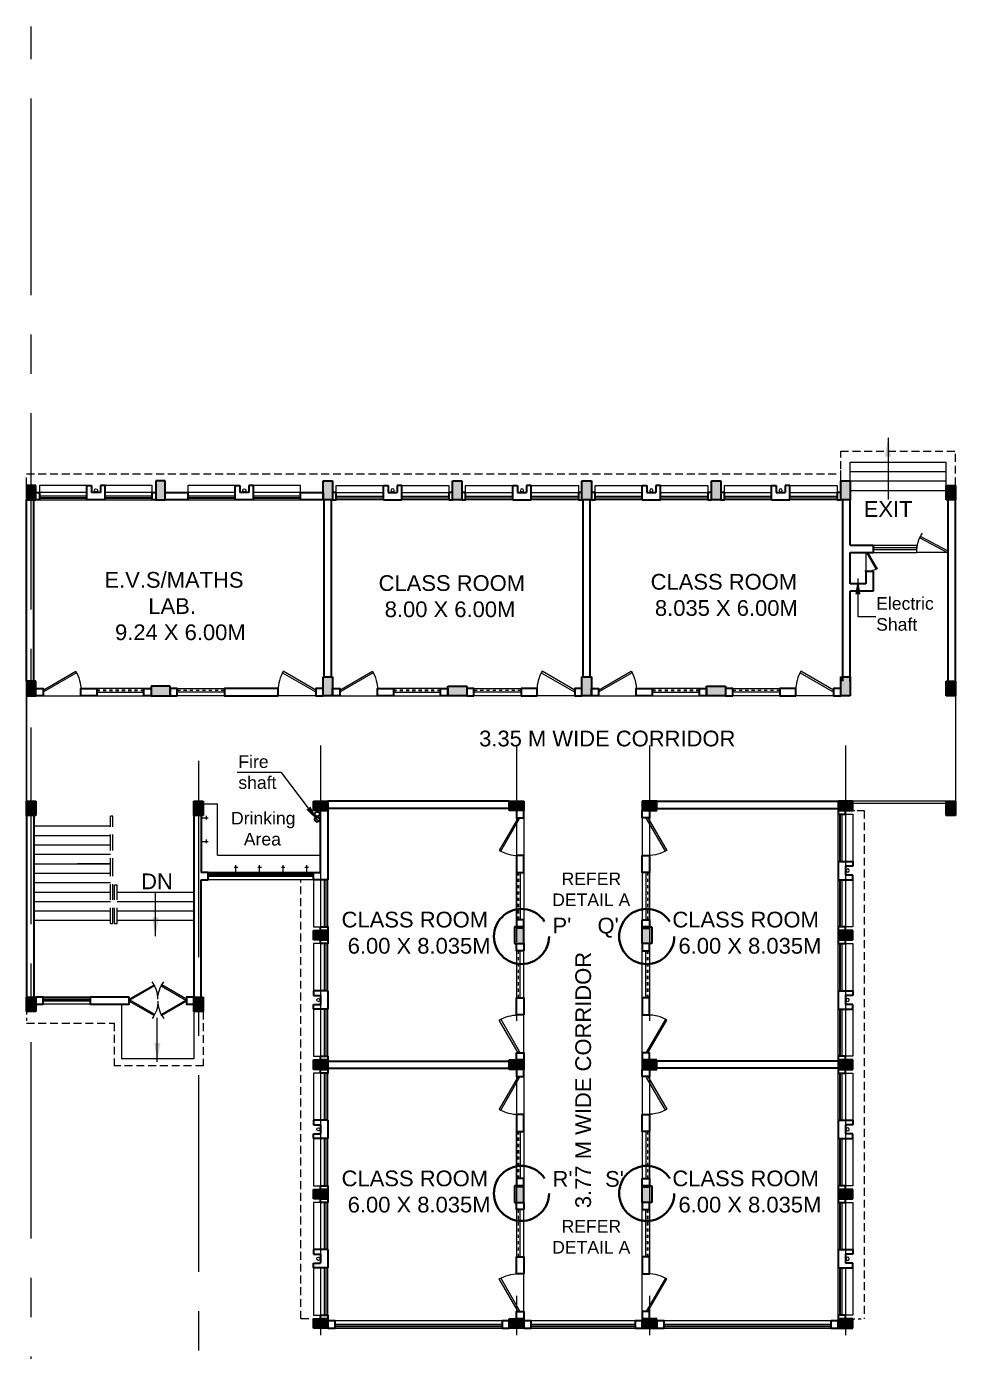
# Model space of a CAD drawing. Header units: millimetres. Extents: x 1898 to 3725, y 783 to 1532.
# Drawn here: x 3364.91 to 3394.46, y 1075.43 to 1117.56 of the extents above; entities that cross this region are included whole.
import ezdxf

# ---------------------------------------------------------------- set-up
doc = ezdxf.new("R2010")
doc.units = ezdxf.units.MM
for name, pattern in [('CENTER', [2, 1.25, -0.25, 0.25, -0.25]), ('CENTER2', [1.125, 0.75, -0.125, 0.125, -0.125]), ('DASHED', [0.75, 0.5, -0.25]), ('DASHED2', [0.375, 0.25, -0.125]), ('HIDDEN', [0.375, 0.25, -0.125])]:
    doc.linetypes.add(name, pattern=pattern)
doc.layers.get('0').update_dxf_attribs({"lineweight": 20})
for name, color, linetype, lineweight in [('A-ANNO-TITL', 7, 'Continuous', 35), ('BL', 1, 'CENTER2', 30), ('CLL LEV.', 15, 'Continuous', 18), ('COL HATCH', 253, 'Continuous', 13), ('Column', 251, 'Continuous', 30), ('DIM', 6, 'Continuous', 18), ('Door', 54, 'Continuous', 18), ('expension joint', 248, 'Continuous', 18), ('Fixture', 44, 'Continuous', 13), ('glass', 5, 'Continuous', 18), ('GRID', 134, 'CENTER', 18), ('PROJ.', 30, 'DASHED2', 15), ('Railing', 23, 'Continuous', 13), ('STAIRS', 10, 'Continuous', 18), ('TEXT', 7, 'Continuous', 15), ('Ventilator', 4, 'DASHED', 18), ('Wall', 7, 'Continuous', 30), ('Window', 150, 'Continuous', 15), ('Window-Wall', 7, 'Continuous', 18)]:
    doc.layers.add(name, color=color, linetype=linetype, lineweight=lineweight)
doc.styles.add('DIM', font='arial.ttf', dxfattribs={"height": 0.5})
doc.styles.add('L120', font='arial.ttf', dxfattribs={"height": 0.6})
doc.styles.get("Standard").update_dxf_attribs({"font": 'arial.ttf', "height": 0.2})
doc.styles.add('Tabrej', font='arial.ttf')
doc.dimstyles.new('Current Dim style', dxfattribs={"dimscale": 0.3, "dimtxt": 0.2, "dimasz": 2, "dimexe": 0.18, "dimexo": 1, "dimgap": 0.09, "dimtad": 0, "dimzin": 0, "dimdsep": 46, "dimtxsty": 'Standard', "dimcen": 0.09, "dimclrd": 256, "dimclre": 256, "dimclrt": 7, "dimadec": 0, "dimazin": 0, "dimtfac": 1, "dimtofl": 0, "dimtmove": 2, "dimatfit": 3, "dimfxl": 0, "dimtolj": 1, "dimtzin": 0, "dimlwd": -1, "dimlwe": -1, "dimarcsym": 0})
doc.dimstyles.new('DIM', dxfattribs={"dimtxt": 0.5, "dimasz": 0.5, "dimexe": 0.02, "dimexo": 0, "dimgap": 0.1, "dimtad": 0, "dimdec": 3, "dimzin": 0, "dimdsep": 46, "dimtxsty": 'DIM', "dimcen": 0, "dimclrd": 251, "dimclre": 256, "dimclrt": 7, "dimadec": 0, "dimazin": 0, "dimtfac": 1, "dimtdec": 3, "dimtofl": 0, "dimtmove": 0, "dimatfit": 3, "dimfxl": 0, "dimtolj": 1, "dimtzin": 0, "dimlwd": -1, "dimlwe": -1, "dimarcsym": 0})

# ---------------------------------------------------------------- blocks, each defined once
blk = doc.blocks.new('WINDOW 1')
at = {"layer": 'CLL LEV.'}
for p, q in [((-0.23, 0), (-0.46, 0)), ((-0.46, 0), (-0.46, -1.5)), ((-0.46, -1.5), (-0.23, -1.5))]:
    blk.add_line(p, q, dxfattribs=at)
at = {"layer": 'Window'}
for p, q in [((-0.065, 0), (-0.065, -1.5)), ((-0.05, -1.5), (-0.05, 0))]:
    blk.add_line(p, q, dxfattribs=at)
at = {"layer": 'Window-Wall'}
for p, q in [((0, 0), (-0.23, 0)), ((-0.23, 0), (-0.23, -1.5)), ((-0.115, 0), (-0.115, -1.5)), ((0, -1.5), (0, 0)), ((-0.23, -1.5), (0, -1.5))]:
    blk.add_line(p, q, dxfattribs=at)
blk = doc.blocks.new('CU')
at = {"layer": 'COL HATCH', "linetype": 'CENTER2'}
h = blk.add_hatch(color=256, dxfattribs=at)
h.dxf.hatch_style = 1
h.paths.add_polyline_path([(0, 0.035), (0, -0.265), (0.46, -0.265), (0.46, 0.035)])
at = {"layer": 'Column', "linetype": 'CENTER2'}
blk.add_lwpolyline([(0, 0.035), (0, -0.265), (0.46, -0.265), (0.46, 0.035), (0, 0.035)], dxfattribs=at)
blk = doc.blocks.new('VENTILATOR')
at = {"layer": 'Ventilator', "ltscale": 0.02}
for p, q in [((-0.18, -1.5), (-0.18, 0)), ((-0.165, 0), (-0.165, -1.5))]:
    blk.add_line(p, q, dxfattribs=at)
at = {"layer": 'Window-Wall'}
for p, q in [((-0.23, 0), (0, 0)), ((-0.23, -1.5), (-0.23, 0)), ((-0.115, 0), (-0.115, -1.5)), ((0, 0), (0, -1.5)), ((-0.23, -1.5), (0, -1.5))]:
    blk.add_line(p, q, dxfattribs=at)
blk = doc.blocks.new('C3')
at = {"layer": 'COL HATCH'}
h = blk.add_hatch(color=256, dxfattribs=at)
h.dxf.hatch_style = 1
h.paths.add_polyline_path([(0.3, 0), (0, 0), (0, -0.53), (0.3, -0.53)])
at = {"layer": 'Column'}
for p, q in [((0, 0), (0, -0.53)), ((0.3, 0), (0, 0)), ((0.3, -0.53), (0.3, 0)), ((0, -0.53), (0.3, -0.53))]:
    blk.add_line(p, q, dxfattribs=at)
blk = doc.blocks.new('SHAFT')
at = {"layer": 'Fixture'}
blk.add_circle((0.327, -0.302), 0.05, dxfattribs=at)
at = {"layer": 'Wall'}
for p, q in [((0.035, 0), (0.62, 0)), ((0.035, 0), (0.035, -0.46)), ((0.185, -0.46), (0.185, -0.23)), ((0.185, -0.23), (0.47, -0.23)), ((0.47, -0.46), (0.47, -0.23)), ((0.62, 0), (0.62, -0.46)), ((0.035, -0.46), (0.185, -0.46)), ((0.62, -0.46), (0.47, -0.46))]:
    blk.add_line(p, q, dxfattribs=at)
blk = doc.blocks.new('*U18')
for p, q in [((0, 0), (0, 6)), ((40, 0), (40, 6))]:
    blk.add_line(p, q)
blk.add_lwpolyline([(0, 0), (34.6, -20), (35.5, -18.5), (0.9, 1.5)], close=True)
blk.add_arc((0, 0), 40, 330, 360)
blk = doc.blocks.new('Door')
at = {"layer": 'Door'}
blk.add_line((0, 0.18), (1.199, 0.18), dxfattribs=at)
at = {"layer": 'Door', "xscale": 0.0299845412869386, "yscale": 0.0299845412869386, "zscale": 0.0299845412869386}
blk.add_blockref('*U18', (0, 0), dxfattribs=at)
blk = doc.blocks.new('A$C65A3360F')
at = {"layer": 'Fixture', "linetype": 'CENTER2'}
for p, q in [((0, 0), (-0.23, 0)), ((0, 0), (-0.23, 0)), ((-0.166, 0.057), (-0.166, 0)), ((-0.166, 0.057), (-0.166, 0)), ((-0.166, 0), (-0.166, -0.057)), ((-0.166, 0), (-0.166, -0.057))]:
    blk.add_line(p, q, dxfattribs=at)
blk = doc.blocks.new('Door - Left Hung 36 in.')
blk.add_lwpolyline([(0.8, -1.3), (0, 0), (31.2, 18), (31.9, 16.7)], close=True)
blk.add_arc((0, 0), 36, 0, 37.3101)
blk = doc.blocks.new('C2')
at = {"layer": 'COL HATCH'}
h = blk.add_hatch(color=256, dxfattribs=at)
h.dxf.hatch_style = 1
h.paths.add_polyline_path([(0.3, 0), (0, 0), (0, -0.6), (0.3, -0.6)])
at = {"layer": 'Column'}
for p, q in [((0, 0), (0, -0.6)), ((0.3, 0), (0, 0)), ((0.3, -0.6), (0.3, 0)), ((0, -0.6), (0.3, -0.6))]:
    blk.add_line(p, q, dxfattribs=at)
blk = doc.blocks.new('GROUND FLOOR')
at = {"layer": 'BL'}
for centre in [(35.2009, 20.2593), (35.2061, 20.4333)]:
    blk.add_circle(centre, 0.075, dxfattribs=at)
at = {"layer": 'Door'}
for p, q in [((52.6527, 28.7523), (52.6527, 28.1526)), ((55.2541, 28.7516), (54.2743, 28.7519))]:
    blk.add_line(p, q, dxfattribs=at)
at = {"layer": 'expension joint'}
for p, q in [((25.9586, 24.1935), (25.9586, 20.8435)), ((25.9586, 20.8435), (25.9586, 24.1935)), ((55.5036, 24.1935), (55.5036, 20.8435))]:
    blk.add_line(p, q, dxfattribs=at)
at = {"layer": 'Fixture'}
for p, q in [((31.4986, 20.761), (32.0286, 20.761)), ((32.0286, 19.126), (32.0286, 20.7606)), ((32.0286, 19.126), (35.3136, 19.126))]:
    blk.add_line(p, q, dxfattribs=at)
at = {"layer": 'glass', "lineweight": 5}
for p, q in [((35.0836, 18.5335), (31.7386, 18.5335)), ((31.7386, 18.4985), (35.0836, 18.4985)), ((27.9886, 14.5735), (26.4886, 14.5735)), ((26.4886, 14.5385), (27.9886, 14.5385))]:
    blk.add_line(p, q, dxfattribs=at)
at = {"layer": 'PROJ.'}
for p, q in [((51.8536, 31.9735), (55.5036, 31.9735)), ((51.8536, 31.0235), (51.8536, 31.9735)), ((55.5036, 30.8835), (55.5036, 31.9735)), ((25.9586, 30.8835), (25.9586, 31.2535)), ((25.9586, 31.2535), (51.8536, 31.2535)), ((52.0036, 20.5435), (52.6036, 20.5435)), ((52.6036, 20.5435), (52.6036, 4.3835)), ((34.6836, 4.3835), (34.6836, 18.3435)), ((31.5786, 14.1535), (31.5786, 12.4235)), ((25.9586, 13.7835), (28.7466, 13.7835)), ((28.7466, 13.7835), (28.7466, 12.4235)), ((31.5786, 12.4235), (28.7466, 12.4235)), ((35.3136, 4.3835), (34.6836, 4.3835))]:
    blk.add_line(p, q, dxfattribs=at)
at = {"layer": 'PROJ.', "ltscale": 0.05}
for p, q in [((51.8536, 30.6534), (51.8536, 31.4835)), ((52.0036, 20.5435), (52.6036, 20.5435)), ((35.3136, 18.3435), (34.6836, 18.3435)), ((52.0036, 4.3835), (52.6036, 4.3835))]:
    blk.add_line(p, q, dxfattribs=at)
at = {"layer": 'PROJ.', "ltscale": 0.02}
blk.add_line((25.9586, 14.1535), (25.9586, 13.7835), dxfattribs=at)
at = {"layer": 'Railing'}
for p, q in [((55.2036, 20.8435), (52.2336, 20.8435)), ((55.2036, 20.7635), (52.2336, 20.7635))]:
    blk.add_line(p, q, dxfattribs=at)
at = {"layer": 'Railing', "linetype": 'DASHED'}
for p, q in [((28.6286, 18.5285), (28.6286, 20.3615)), ((28.7086, 18.5285), (28.7086, 20.3615)), ((28.6286, 16.9535), (28.6286, 18.5285)), ((28.7086, 16.9535), (28.7086, 18.5285)), ((28.7586, 16.9535), (28.7586, 18.168)), ((28.8386, 16.9535), (28.8386, 18.168)), ((28.6286, 16.9535), (28.7086, 16.9535)), ((28.7586, 16.9535), (28.8386, 16.9535))]:
    blk.add_line(p, q, dxfattribs=at)
at = {"layer": 'Railing', "linetype": 'HIDDEN', "ltscale": 0.01}
for p, q in [((28.7086, 20.3615), (28.6286, 20.3615)), ((28.8386, 18.168), (28.7586, 18.168))]:
    blk.add_line(p, q, dxfattribs=at)
at = {"layer": 'STAIRS'}
for p, q in [((52.1536, 31.6235), (55.2036, 31.6235)), ((52.1536, 30.7235), (52.1536, 31.6235)), ((55.2036, 30.7235), (55.2036, 31.6235)), ((52.1536, 31.3235), (55.2036, 31.3235)), ((52.1536, 31.0235), (55.2036, 31.0235)), ((52.1536, 30.7235), (55.2036, 30.7235)), ((26.1886, 20.0535), (28.6286, 20.0535)), ((26.1886, 19.7535), (28.6286, 19.7535)), ((26.1886, 19.4535), (28.6286, 19.4535)), ((26.1886, 19.1535), (28.6286, 19.1535)), ((26.1886, 18.8535), (28.6286, 18.8535)), ((26.1886, 18.5535), (28.6286, 18.5535)), ((28.6286, 18.8535), (27.5785, 18.8535)), ((26.1886, 18.2535), (28.6286, 18.2535)), ((26.1886, 17.9535), (28.6286, 17.9535)), ((28.8386, 17.9535), (31.2786, 17.9535)), ((26.1886, 17.6535), (28.6286, 17.6535)), ((26.1886, 17.3535), (28.6286, 17.3535)), ((28.8386, 17.6535), (31.2786, 17.6535)), ((28.8386, 17.3535), (31.2786, 17.3535)), ((26.1886, 17.0535), (28.6286, 17.0535)), ((28.8386, 17.0535), (31.2786, 17.0535)), ((28.9766, 14.3835), (28.9766, 12.6535)), ((31.2786, 14.3835), (31.2786, 12.6535)), ((31.2786, 12.6535), (28.9766, 12.6535))]:
    blk.add_line(p, q, dxfattribs=at)
at = {"layer": 'Wall'}
for p, q in [((25.9586, 24.6535), (25.9586, 30.4235)), ((26.1886, 24.6535), (26.1886, 30.4235)), ((35.4286, 24.7935), (35.4286, 30.4235)), ((35.6586, 24.7935), (35.6586, 30.4235)), ((43.6586, 24.7935), (43.6586, 30.4235)), ((43.8886, 24.7935), (43.8886, 30.4235)), ((51.9236, 24.6535), (51.9236, 30.4235)), ((52.1536, 28.9823), (52.1536, 30.4235)), ((55.2736, 24.6535), (55.2736, 30.7235)), ((55.5036, 24.6535), (55.5036, 30.7235)), ((52.1536, 28.9823), (52.8827, 28.9823)), ((52.1536, 27.7523), (52.1536, 28.7523)), ((52.1536, 28.7523), (52.8827, 28.7523)), ((52.8827, 28.9823), (52.8827, 28.7523)), ((52.6527, 28.1526), (52.6527, 27.7523)), ((52.6527, 28.1526), (52.8827, 28.1526)), ((52.8827, 28.1526), (52.8827, 27.5223)), ((52.6527, 27.7523), (52.1527, 27.7523)), ((52.8827, 27.5223), (52.1527, 27.5223)), ((52.1536, 24.6535), (52.1536, 27.5223)), ((41.3136, 20.8435), (35.5436, 20.8435)), ((46.0036, 20.8435), (51.7736, 20.8435)), ((25.9586, 20.3835), (25.9586, 14.6135)), ((26.1886, 20.3835), (26.1886, 14.6135)), ((31.2786, 20.3835), (31.2786, 14.6135)), ((31.5086, 20.3835), (31.5086, 18.5735)), ((35.3136, 20.5435), (35.5436, 20.5435)), ((41.3136, 20.6135), (35.5436, 20.6135)), ((35.5436, 20.5435), (35.5436, 18.3435)), ((46.0036, 20.6135), (51.7736, 20.6135)), ((31.7386, 18.5735), (31.5086, 18.5735)), ((31.7386, 18.3435), (31.7386, 18.5735)), ((35.0836, 18.3435), (35.0836, 18.5735)), ((35.0836, 18.5735), (35.3136, 18.5735)), ((31.5086, 14.6135), (31.5086, 18.3435)), ((31.5086, 18.3435), (31.7386, 18.3435)), ((35.5436, 18.3435), (35.0836, 18.3435)), ((41.7736, 16.8085), (41.5436, 16.8085)), ((45.5436, 16.8085), (45.7736, 16.8085)), ((35.5436, 12.5785), (41.3136, 12.5785)), ((35.5436, 12.3485), (41.3136, 12.3485)), ((51.7736, 12.5785), (46.0036, 12.5785)), ((51.7736, 12.3485), (46.0036, 12.3485)), ((41.7736, 8.5785), (41.5436, 8.5785)), ((45.5436, 8.5785), (45.7736, 8.5785))]:
    blk.add_line(p, q, dxfattribs=at)
for points in [[(26.3736, 30.6535), (26.3736, 30.4235), (26.2586, 30.4235), (26.2586, 30.6535), (26.3736, 30.6535)], [(26.3736, 30.6534), (26.3736, 30.4234), (26.2586, 30.4234), (26.2586, 30.6534), (26.3736, 30.6534)], [(30.0736, 30.6534), (30.0736, 30.4234), (29.9586, 30.4234), (29.9586, 30.6534), (30.0736, 30.6534)], [(31.0911, 30.6534), (31.0911, 30.4234), (30.3736, 30.4234), (30.3736, 30.6534), (31.0911, 30.6534)], [(35.3936, 30.6534), (35.3936, 30.4234), (34.6761, 30.4234), (34.6761, 30.6534), (35.3936, 30.6534)], [(35.6936, 30.6535), (35.6936, 30.4235), (35.8086, 30.4235), (35.8086, 30.6535), (35.6936, 30.6535)], [(39.3936, 30.6535), (39.3936, 30.4235), (39.5086, 30.4235), (39.5086, 30.6535), (39.3936, 30.6535)], [(39.8086, 30.6535), (39.8086, 30.4235), (39.9236, 30.4235), (39.9236, 30.6535), (39.8086, 30.6535)], [(43.5086, 30.6535), (43.5086, 30.4235), (43.6236, 30.4235), (43.6236, 30.6535), (43.5086, 30.6535)], [(43.5086, 30.6535), (43.5086, 30.4235), (43.6236, 30.4235), (43.6236, 30.6535), (43.5086, 30.6535)], [(43.9236, 30.6535), (43.9236, 30.4235), (44.0386, 30.4235), (44.0386, 30.6535), (43.9236, 30.6535)], [(47.6236, 30.6535), (47.6236, 30.4235), (47.7386, 30.4235), (47.7386, 30.6535), (47.6236, 30.6535)], [(48.0386, 30.6535), (48.0386, 30.4235), (48.1536, 30.4235), (48.1536, 30.6535), (48.0386, 30.6535)], [(51.7386, 30.6535), (51.7386, 30.4235), (51.8536, 30.4235), (51.8536, 30.6535), (51.7386, 30.6535)], [(51.7386, 30.6535), (51.7386, 30.4235), (51.8536, 30.4235), (51.8536, 30.6535), (51.7386, 30.6535)], [(26.2586, 24.1935), (26.2586, 24.4235), (26.4886, 24.4235), (26.4886, 24.1935), (26.2586, 24.1935)], [(29.6936, 24.1935), (29.6936, 24.4235), (29.9236, 24.4235), (29.9236, 24.1935), (29.6936, 24.1935)], [(30.7536, 24.1935), (30.7536, 24.4235), (30.5236, 24.4235), (30.5236, 24.1935), (30.7536, 24.1935)], [(35.3936, 24.1935), (35.3936, 24.4235), (35.1636, 24.4235), (35.1636, 24.1935), (35.3936, 24.1935)], [(35.6936, 24.1935), (35.6936, 24.4235), (35.9236, 24.4235), (35.9236, 24.1935), (35.6936, 24.1935)], [(39.1286, 24.1935), (39.1286, 24.4235), (39.3586, 24.4235), (39.3586, 24.1935), (39.1286, 24.1935)], [(40.1886, 24.1935), (40.1886, 24.4235), (39.9586, 24.4235), (39.9586, 24.1935), (40.1886, 24.1935)], [(43.6236, 24.1935), (43.6236, 24.4235), (43.3936, 24.4235), (43.3936, 24.1935), (43.6236, 24.1935)], [(43.9236, 24.1935), (43.9236, 24.4235), (44.1536, 24.4235), (44.1536, 24.1935), (43.9236, 24.1935)], [(47.3586, 24.1935), (47.3586, 24.4235), (47.5886, 24.4235), (47.5886, 24.1935), (47.3586, 24.1935)], [(48.4186, 24.1935), (48.4186, 24.4235), (48.1886, 24.4235), (48.1886, 24.1935), (48.4186, 24.1935)], [(51.8536, 24.1935), (51.8536, 24.4235), (51.6236, 24.4235), (51.6236, 24.1935), (51.8536, 24.1935)], [(35.3136, 18.5735), (35.3136, 20.5435)], [(41.7736, 20.5435), (41.5436, 20.5435), (41.5436, 20.3135), (41.7736, 20.3135), (41.7736, 20.5435)], [(45.5436, 20.5435), (45.7736, 20.5435), (45.7736, 20.3135), (45.5436, 20.3135), (45.5436, 20.5435)], [(52.0036, 20.5435), (51.7736, 20.5435), (51.7736, 20.4285), (52.0036, 20.4285), (52.0036, 20.5435)], [(41.7736, 17.0735), (41.5436, 17.0735), (41.5436, 16.8435), (41.7736, 16.8435), (41.7736, 17.0735)], [(45.5436, 17.0735), (45.7736, 17.0735), (45.7736, 16.8435), (45.5436, 16.8435), (45.5436, 17.0735)], [(35.3136, 16.8435), (35.5436, 16.8435), (35.5436, 16.7285), (35.3136, 16.7285), (35.3136, 16.8435)], [(52.0036, 16.8435), (51.7736, 16.8435), (51.7736, 16.7285), (52.0036, 16.7285), (52.0036, 16.8435)], [(35.3136, 16.4285), (35.5436, 16.4285), (35.5436, 16.3135), (35.3136, 16.3135), (35.3136, 16.4285)], [(41.7736, 16.0835), (41.5436, 16.0835), (41.5436, 16.3135), (41.7736, 16.3135), (41.7736, 16.0835)], [(45.5436, 16.0835), (45.7736, 16.0835), (45.7736, 16.3135), (45.5436, 16.3135), (45.5436, 16.0835)], [(52.0036, 16.4285), (51.7736, 16.4285), (51.7736, 16.3135), (52.0036, 16.3135), (52.0036, 16.4285)], [(26.4886, 14.6135), (26.2586, 14.6135), (26.2586, 14.3835), (26.4886, 14.3835), (26.4886, 14.6135)], [(31.2786, 14.6135), (31.0486, 14.6135), (31.0486, 14.3835), (31.2786, 14.3835), (31.2786, 14.6135)], [(35.3136, 12.7285), (35.5436, 12.7285), (35.5436, 12.6135), (35.3136, 12.6135), (35.3136, 12.7285)], [(35.3136, 12.7285), (35.5436, 12.7285), (35.5436, 12.6135), (35.3136, 12.6135), (35.3136, 12.7285)], [(41.7736, 12.6135), (41.5436, 12.6135), (41.5436, 12.8435), (41.7736, 12.8435), (41.7736, 12.6135)], [(45.5436, 12.6135), (45.7736, 12.6135), (45.7736, 12.8435), (45.5436, 12.8435), (45.5436, 12.6135)], [(52.0036, 12.7285), (51.7736, 12.7285), (51.7736, 12.6135), (52.0036, 12.6135), (52.0036, 12.7285)], [(52.0036, 12.7285), (51.7736, 12.7285), (51.7736, 12.6135), (52.0036, 12.6135), (52.0036, 12.7285)], [(35.3136, 12.3135), (35.5436, 12.3135), (35.5436, 12.1985), (35.3136, 12.1985), (35.3136, 12.3135)], [(41.7736, 12.3135), (41.5436, 12.3135), (41.5436, 12.0835), (41.7736, 12.0835), (41.7736, 12.3135)], [(45.5436, 12.3135), (45.7736, 12.3135), (45.7736, 12.0835), (45.5436, 12.0835), (45.5436, 12.3135)], [(52.0036, 12.3135), (51.7736, 12.3135), (51.7736, 12.1985), (52.0036, 12.1985), (52.0036, 12.3135)], [(35.3136, 8.6135), (35.5436, 8.6135), (35.5436, 8.4985), (35.3136, 8.4985), (35.3136, 8.6135)], [(41.7736, 8.8435), (41.5436, 8.8435), (41.5436, 8.6135), (41.7736, 8.6135), (41.7736, 8.8435)], [(45.5436, 8.8435), (45.7736, 8.8435), (45.7736, 8.6135), (45.5436, 8.6135), (45.5436, 8.8435)], [(52.0036, 8.6135), (51.7736, 8.6135), (51.7736, 8.4985), (52.0036, 8.4985), (52.0036, 8.6135)], [(35.3136, 8.1985), (35.5436, 8.1985), (35.5436, 8.0835), (35.3136, 8.0835), (35.3136, 8.1985)], [(41.7736, 7.8535), (41.5436, 7.8535), (41.5436, 8.0835), (41.7736, 8.0835), (41.7736, 7.8535)], [(45.5436, 7.8535), (45.7736, 7.8535), (45.7736, 8.0835), (45.5436, 8.0835), (45.5436, 7.8535)], [(52.0036, 8.1985), (51.7736, 8.1985), (51.7736, 8.0835), (52.0036, 8.0835), (52.0036, 8.1985)], [(35.3136, 4.4985), (35.5436, 4.4985), (35.5436, 4.3835), (35.3136, 4.3835), (35.3136, 4.4985)], [(35.3136, 4.4985), (35.5436, 4.4985), (35.5436, 4.3835), (35.3136, 4.3835), (35.3136, 4.4985)], [(35.5436, 4.0835), (35.7736, 4.0835), (35.7736, 4.3135), (35.5436, 4.3135), (35.5436, 4.0835)], [(41.0836, 4.0835), (41.3136, 4.0835), (41.3136, 4.3135), (41.0836, 4.3135), (41.0836, 4.0835)], [(41.7736, 4.3835), (41.5436, 4.3835), (41.5436, 4.6135), (41.7736, 4.6135), (41.7736, 4.3835)], [(41.7736, 4.0835), (42.0036, 4.0835), (42.0036, 4.3135), (41.7736, 4.3135), (41.7736, 4.0835)], [(45.3136, 4.0835), (45.5436, 4.0835), (45.5436, 4.3135), (45.3136, 4.3135), (45.3136, 4.0835)], [(45.5436, 4.3835), (45.7736, 4.3835), (45.7736, 4.6135), (45.5436, 4.6135), (45.5436, 4.3835)], [(46.0036, 4.0835), (46.2336, 4.0835), (46.2336, 4.3135), (46.0036, 4.3135), (46.0036, 4.0835)], [(51.5436, 4.0835), (51.7736, 4.0835), (51.7736, 4.3135), (51.5436, 4.3135), (51.5436, 4.0835)], [(52.0036, 4.4985), (51.7736, 4.4985), (51.7736, 4.3835), (52.0036, 4.3835), (52.0036, 4.4985)], [(52.0036, 4.4985), (51.7736, 4.4985), (51.7736, 4.3835), (52.0036, 4.3835), (52.0036, 4.4985)]]:
    blk.add_lwpolyline(points, dxfattribs=at)
for points in [[(27.688, 24.1934), (27.688, 24.4235), (28.1936, 24.4235), (28.1936, 24.1934)], [(33.9642, 24.1934), (33.9642, 24.4235), (32.2536, 24.4235), (32.2536, 24.1934)], [(37.123, 24.1933), (37.123, 24.4235), (37.6286, 24.4235), (37.6286, 24.1933)], [(42.1942, 24.1933), (42.1942, 24.4235), (41.6886, 24.4235), (41.6886, 24.1933)], [(45.353, 24.1933), (45.353, 24.4235), (45.8586, 24.4235), (45.8586, 24.1933)], [(50.4242, 24.1933), (50.4242, 24.4235), (49.9186, 24.4235), (49.9186, 24.1933)], [(41.7738, 19.1141), (41.5436, 19.1141), (41.5436, 18.5735), (41.7738, 18.5735)], [(45.5434, 19.1141), (45.7736, 19.1141), (45.7736, 18.5735), (45.5434, 18.5735)], [(29.2242, 14.6135), (27.9886, 14.6135), (27.9886, 14.3835), (29.2242, 14.3835)], [(41.7738, 14.0428), (41.5436, 14.0428), (41.5436, 14.5835), (41.7738, 14.5835)], [(45.5434, 14.0428), (45.7736, 14.0428), (45.7736, 14.5835), (45.5434, 14.5835)], [(41.7738, 10.8841), (41.5436, 10.8841), (41.5436, 10.3435), (41.7738, 10.3435)], [(45.5434, 10.8841), (45.7736, 10.8841), (45.7736, 10.3435), (45.5434, 10.3435)], [(41.7738, 5.8128), (41.5436, 5.8128), (41.5436, 6.3535), (41.7738, 6.3535)], [(45.5434, 5.8128), (45.7736, 5.8128), (45.7736, 6.3535), (45.5434, 6.3535)]]:
    blk.add_lwpolyline(points, close=True, dxfattribs=at)
at = {"layer": 'Window'}
for p, q in [((54.2693, 28.8973), (52.8827, 28.8973)), ((54.2693, 28.8373), (52.8827, 28.8373)), ((41.0836, 4.1485), (35.7736, 4.1485)), ((35.7736, 4.1335), (41.0836, 4.1335)), ((45.3136, 4.1485), (42.0036, 4.1485)), ((42.0036, 4.1335), (45.3136, 4.1335)), ((51.5436, 4.1485), (46.2336, 4.1485)), ((46.2336, 4.1335), (51.5436, 4.1335))]:
    blk.add_line(p, q, dxfattribs=at)
at = {"layer": 'Window-Wall'}
for p, q in [((52.8827, 28.9823), (54.2693, 28.9823)), ((52.8827, 28.7523), (54.2694, 28.7523)), ((54.2693, 28.7519), (54.2693, 28.9819)), ((41.0836, 4.3135), (35.7736, 4.3135)), ((35.7736, 4.3135), (35.7736, 4.0835)), ((45.3136, 4.3135), (42.0036, 4.3135)), ((42.0036, 4.3135), (42.0036, 4.0835)), ((45.3136, 4.0835), (45.3136, 4.3135)), ((51.5436, 4.3135), (46.2336, 4.3135)), ((46.2336, 4.3135), (46.2336, 4.0835)), ((41.0836, 4.1985), (35.7736, 4.1985)), ((35.7736, 4.0835), (41.0836, 4.0835)), ((45.3136, 4.1985), (42.0036, 4.1985)), ((42.0036, 4.0835), (45.3136, 4.0835)), ((51.5436, 4.1985), (46.2336, 4.1985)), ((46.2336, 4.0835), (51.5436, 4.0835))]:
    blk.add_line(p, q, dxfattribs=at)
at = {"layer": 'Window-Wall', "lineweight": 15}
for p, q in [((35.0836, 18.5735), (31.7386, 18.5735)), ((31.7386, 18.4585), (35.0836, 18.4585)), ((35.0836, 18.3435), (31.7386, 18.3435)), ((27.9886, 14.6135), (26.4886, 14.6135)), ((26.4886, 14.4985), (27.9886, 14.4985)), ((27.9886, 14.3835), (26.4886, 14.3835)), ((27.9886, 14.6135), (27.9886, 14.3835))]:
    blk.add_line(p, q, dxfattribs=at)
at = {"layer": 'Column', "linetype": 'CENTER2', "rotation": 270}
for p in [(26.2236, 30.8835), (26.2236, 24.6535)]:
    blk.add_blockref('CU', p, dxfattribs=at)
at = {"layer": 'Column', "color": 5}
for name, p in [('C2', (30.0736, 31.0234)), ('C3', (41.4736, 16.8435)), ('C3', (41.4736, 8.6135))]:
    blk.add_blockref(name, p, dxfattribs=at)
at = {"layer": 'Column', "color": 5, "xscale": -1}
for name, p in [('C2', (35.6936, 31.0235)), ('C2', (39.8086, 31.0235)), ('C2', (43.9236, 31.0235)), ('C2', (48.0386, 31.0235)), ('C2', (52.1536, 31.0235)), ('C2', (35.6936, 24.7935)), ('C2', (43.9236, 24.7935)), ('C2', (52.1536, 24.7935)), ('C3', (45.8436, 16.8435)), ('C3', (45.8436, 8.6135))]:
    blk.add_blockref(name, p, dxfattribs=at)
at = {"layer": 'Column', "linetype": 'CENTER2', "xscale": -1}
for p, rotation in [((55.2386, 30.8835), 90), ((55.2386, 24.6535), 90), ((26.2236, 20.3835), 270), ((25.9936, 20.8435), 90), ((31.3136, 20.8435), 90), ((55.2386, 20.8435), 90), ((25.9936, 14.6135), 90), ((31.3136, 14.6135), 90)]:
    blk.add_blockref('CU', p, dxfattribs=dict(at, rotation=rotation))
at = {"layer": 'Column', "color": 5, "rotation": 270}
blk.add_blockref('C2', (30.5236, 24.4935), dxfattribs=at)
at = {"layer": 'Column', "color": 5, "xscale": -1, "rotation": 90}
for p in [(39.3586, 24.4935), (47.5886, 24.4935)]:
    blk.add_blockref('C2', p, dxfattribs=at)
at = {"layer": 'Column', "linetype": 'CENTER2', "xscale": -1}
for p in [(35.5436, 20.8085), (41.7736, 20.8085), (35.5436, 16.6935), (35.5436, 12.5785), (41.7736, 12.5785), (35.5436, 8.4635), (35.5436, 4.3485), (41.7736, 4.3485)]:
    blk.add_blockref('CU', p, dxfattribs=at)
at = {"layer": 'Column', "linetype": 'CENTER2'}
for p in [(45.5436, 20.8085), (51.7736, 20.8085), (51.7736, 16.6935), (45.5436, 12.5785), (51.7736, 12.5785), (51.7736, 8.4635), (45.5436, 4.3485), (51.7736, 4.3485)]:
    blk.add_blockref('CU', p, dxfattribs=at)
at = {"layer": 'Door', "extrusion": (0, 0, -1)}
for p, xscale, yscale, zscale, rotation in [((-55.2736, 28.7884), 0.02777701549988431, 0.02777701549988431, -0.02777701549984439, 357.9084632862278), ((-29.227, 14.4806), 0.02527777777140727, 0.02527777777140727, -0.0252777777714073, 180)]:
    blk.add_blockref('Door - Left Hung 36 in.', p, dxfattribs=dict(at, xscale=xscale, yscale=yscale, zscale=zscale, rotation=rotation))
at = {"layer": 'Door'}
for name, p, xscale, yscale, zscale, rotation in [('*U18', (52.7076, 28.7523), -0.01499227064346087, 0.01499227064346087, 0.0149922706434693, 90), ('Door - Left Hung 36 in.', (31.047, 14.4806), 0.02527777777140727, 0.02527777777140727, 0.02527777777140727, 180)]:
    blk.add_blockref(name, p, dxfattribs=dict(at, xscale=xscale, yscale=yscale, zscale=zscale, rotation=rotation))
at = {"layer": 'Door', "xscale": 0.02527777777140727, "yscale": 0.02527777777140727, "zscale": 0.02527777777140727}
blk.add_blockref('Door - Left Hung 36 in.', (29.227, 14.5463), dxfattribs=at)
at = {"layer": 'Door', "extrusion": (0, 0, -1), "xscale": 0.02527777777140727, "yscale": 0.02527777777140727, "zscale": -0.0252777777714073}
blk.add_blockref('Door - Left Hung 36 in.', (-31.047, 14.5463), dxfattribs=at)
at = {"layer": 'Fixture', "xscale": -1}
for p in [(31.5086, 20.3135), (31.5086, 19.5635)]:
    blk.add_blockref('A$C65A3360F', p, dxfattribs=at)
at = {"layer": 'Fixture', "xscale": -1, "rotation": 90}
for p in [(32.6211, 18.5735), (33.3711, 18.5735), (34.1211, 18.5735), (34.8711, 18.5735)]:
    blk.add_blockref('A$C65A3360F', p, dxfattribs=at)
at = {"layer": 'Wall'}
for name, p, rotation in [('WINDOW 1', (27.8736, 30.4234), 270), ('SHAFT', (28.4936, 30.4234), 180), ('WINDOW 1', (29.9586, 30.4234), 270), ('WINDOW 1', (32.5911, 30.4234), 270), ('SHAFT', (33.2111, 30.4234), 180), ('WINDOW 1', (34.6761, 30.4234), 270), ('Door', (35.1636, 24.3732), 180), ('Door', (43.3936, 24.3732), 180), ('Door', (51.6236, 24.3732), 180), ('VENTILATOR', (32.2536, 24.1935), 270), ('VENTILATOR', (41.6886, 24.1935), 270), ('VENTILATOR', (49.9186, 24.1935), 270), ('Door', (41.5939, 20.3135), 270), ('VENTILATOR', (45.5436, 14.5835), 180), ('SHAFT', (35.5436, 14.8485), 270), ('Door', (45.7233, 12.8435), 90), ('Door', (41.5939, 12.0835), 270), ('SHAFT', (35.5436, 10.7335), 270), ('VENTILATOR', (45.5436, 6.3535), 180), ('SHAFT', (35.5436, 6.6185), 270), ('Door', (45.7233, 4.6135), 90)]:
    blk.add_blockref(name, p, dxfattribs=dict(at, rotation=rotation))
at = {"layer": 'Wall', "xscale": -1}
for name, p, rotation in [('WINDOW 1', (35.8086, 30.4235), 90), ('SHAFT', (37.2736, 30.4235), 180), ('WINDOW 1', (37.8936, 30.4235), 90), ('WINDOW 1', (39.9236, 30.4235), 90), ('SHAFT', (41.3886, 30.4235), 180), ('WINDOW 1', (42.0086, 30.4235), 90), ('WINDOW 1', (44.0386, 30.4235), 90), ('SHAFT', (45.5036, 30.4235), 180), ('WINDOW 1', (46.1236, 30.4235), 90), ('WINDOW 1', (48.1536, 30.4235), 90), ('SHAFT', (49.6186, 30.4235), 180), ('WINDOW 1', (50.2386, 30.4235), 90), ('Door', (26.4886, 24.3733), 180), ('Door', (35.9236, 24.3732), 180), ('Door', (44.1536, 24.3732), 180), ('VENTILATOR', (28.1936, 24.1935), 90), ('VENTILATOR', (37.6286, 24.1935), 90), ('VENTILATOR', (45.8586, 24.1935), 90), ('Door', (45.7233, 20.3135), 90), ('SHAFT', (51.7736, 18.9635), 90), ('VENTILATOR', (41.7736, 14.5835), 180), ('SHAFT', (51.7736, 14.8485), 90), ('Door', (41.5939, 12.8435), 270), ('Door', (45.7233, 12.0835), 90), ('SHAFT', (51.7736, 10.7335), 90), ('VENTILATOR', (41.7736, 6.3535), 180), ('SHAFT', (51.7736, 6.6185), 90), ('Door', (41.5939, 4.6135), 270)]:
    blk.add_blockref(name, p, dxfattribs=dict(at, rotation=rotation))
for name, p in [('WINDOW 1', (51.7736, 20.4285)), ('VENTILATOR', (45.5436, 18.5735)), ('WINDOW 1', (51.7736, 18.3435)), ('WINDOW 1', (51.7736, 16.3135)), ('WINDOW 1', (51.7736, 14.2285)), ('WINDOW 1', (51.7736, 12.1985)), ('VENTILATOR', (45.5436, 10.3435)), ('WINDOW 1', (51.7736, 10.1135)), ('WINDOW 1', (51.7736, 8.0835)), ('WINDOW 1', (51.7736, 5.9985))]:
    blk.add_blockref(name, p, dxfattribs=at)
at = {"layer": 'Wall'}
for name, p in [('VENTILATOR', (41.7736, 18.5735)), ('WINDOW 1', (35.5436, 18.3435)), ('WINDOW 1', (35.5436, 16.3135)), ('WINDOW 1', (35.5436, 14.2285)), ('WINDOW 1', (35.5436, 12.1985)), ('WINDOW 1', (35.5436, 10.1135)), ('VENTILATOR', (41.7736, 10.3435)), ('WINDOW 1', (35.5436, 8.0835)), ('WINDOW 1', (35.5436, 5.9985))]:
    blk.add_blockref(name, p, dxfattribs=at)
at = {"layer": 'TEXT', "lineweight": 30, "char_height": 0.5, "attachment_point": 1, "style": 'L120'}
for s, insert, width in [('{\\fArial|b0|i0|c0|p34;EXIT}', (52.5849, 30.3829), 1.001447), ('\\pi0.15996; E.V.S/MATHS \\P\\pi1.7498;LAB.\\P\\pi0.10897;   9.24 X 6.00M', (28.0833, 28.1295), 4.902123), ('{\\fArial|b0|i0|c0|p34;CLASS ROOM\\P 8.00 X 6.00M}', (37.1565, 28.0267), 4.753159), ('\\pi0.073723;CLASS ROOM\\P\\pi0.016424; 8.035 X 6.00M', (45.7341, 28.0679), 4.717365), ('3.35 M WIDE CORRIDOR ', (40.3541, 23.084), 9.930816), ('{\\fArial|b0|i0|c0|p34;DN}', (29.6037, 18.5428), 1.001447), ('{\\fArial|b0|i0|c0|p34;CLASS ROOM\\P 6.00 X 8.035M}', (35.9793, 17.3269), 9.930816), ('{\\fArial|b0|i0|c0|p34;CLASS ROOM\\P 6.00 X 8.035M}', (46.4996, 17.3269), 9.930816), ('{\\fArial|b0|i0|c0|p34;CLASS ROOM\\P 6.00 X 8.035M}', (35.9793, 9.0969), 9.930816), ('{\\fArial|b0|i0|c0|p34;CLASS ROOM\\P 6.00 X 8.035M}', (46.4996, 9.0969), 9.930816)]:
    blk.add_mtext(s, dxfattribs=dict(at, insert=insert, width=width))
at = {"layer": 'TEXT', "insert": (52.981, 27.3294), "char_height": 0.4, "width": 1.84884, "attachment_point": 1, "style": 'L120'}
blk.add_mtext('{\\fArial|b0|i0|c0|p34;Electric\\PShaft}', dxfattribs=at)
at = {"layer": 'TEXT', "lineweight": 30, "char_height": 0.4, "attachment_point": 1, "style": 'L120'}
for s, width, insert in [('Fire \\Pshaft', 2.454924, (32.696, 22.2988)), ('\\pi1.2407;Drinking\\P\\pi1.647;Area', 4.450523, (31.223, 20.5005))]:
    blk.add_mtext_dynamic_manual_height_columns(s, width=width, gutter_width=5, heights=[0], dxfattribs=dict(at, insert=insert))
at = {"layer": 'TEXT', "lineweight": 30, "insert": (43.4116, 7.9011), "char_height": 0.5, "width": 9.930816, "attachment_point": 1, "rotation": 90, "style": 'L120'}
blk.add_mtext('3.77 M WIDE CORRIDOR ', dxfattribs=at)
at = {"layer": 'DIM'}
for points in [[(53.3578, 32.3919), (53.3577, 30.4311)], [(53.3578, 32.3919), (53.3577, 30.4311)], [(30.0586, 16.5488), (30.0586, 17.9535)], [(30.1177, 12.5497), (30.1177, 13.9544)]]:
    blk.add_leader(points, dimstyle='Current Dim style', dxfattribs=at)
for points, override in [([(52.3998, 27.9176), (52.3998, 26.7161), (52.9735, 26.7161)], {"dimarcsym": 1}), ([(35.2239, 20.2247), (34.0675, 21.754), (32.655, 21.754)], {"dimgap": 0.1, "dimtad": 0, "dimarcsym": 1})]:
    blk.add_leader(points, dimstyle='DIM', override=override, dxfattribs=at)

msp = doc.modelspace()

# ---------------------------------------------------------------- linework, layer by layer
at = {"layer": 'A-ANNO-TITL', "color": 5, "linetype": 'DASHED', "ltscale": 10}
for centre in [(3380.6538, 1088.6224), (3384.6369, 1088.6224), (3380.6538, 1080.4536), (3384.6369, 1080.4536)]:
    msp.add_circle(centre, 0.8755, dxfattribs=at)
at = {"layer": 'GRID', "color": 190, "ltscale": 5}
msp.add_line((3365.0622, 1069.0148), (3365.0622, 1117.5572), dxfattribs=at)
at = {"layer": 'GRID', "ltscale": 5}
for p, q in [((3374.2672, 1094.6944), (3374.2672, 1069.0148)), ((3380.4972, 1094.6944), (3380.4972, 1069.0148)), ((3384.7272, 1094.6944), (3384.7272, 1069.0148)), ((3390.9572, 1094.6944), (3390.9572, 1069.0148)), ((3370.3822, 1094.2116), (3370.3822, 1069.0148))]:
    msp.add_line(p, q, dxfattribs=at)

# ---------------------------------------------------------------- block references
msp.add_blockref('GROUND FLOOR', (3338.9536, 1072.0828))

# ---------------------------------------------------------------- texts
at = {"layer": 'A-ANNO-TITL', "color": 5, "linetype": 'DASHED', "ltscale": 10, "attachment_point": 1, "style": 'Tabrej'}
for s, width, insert, char_height in [('\\pi0.50179;REFER \\P\\pi0.2022;DETAIL A', 2.846412, (3381.4282, 1090.6562), 0.4), ("P'", 0.5, (3381.6412, 1089.2187), 0.5), ("Q'", 0.5, (3383.0719, 1089.2187), 0.5), ('\\pi0.50179;REFER \\P\\pi0.2022;DETAIL A', 2.846412, (3381.4282, 1079.6065), 0.4)]:
    msp.add_mtext_dynamic_manual_height_columns(s, width=width, gutter_width=24, heights=[0], dxfattribs=dict(at, insert=insert, char_height=char_height))
at = {"layer": 'TEXT', "char_height": 0.5, "attachment_point": 1, "style": 'Tabrej'}
for s, insert in [("R'", (3381.6412, 1081.1638)), ("S'", (3383.312, 1081.1638))]:
    msp.add_mtext_dynamic_manual_height_columns(s, width=0.5, gutter_width=24, heights=[0], dxfattribs=dict(at, insert=insert))

doc.saveas('drawing.dxf')
